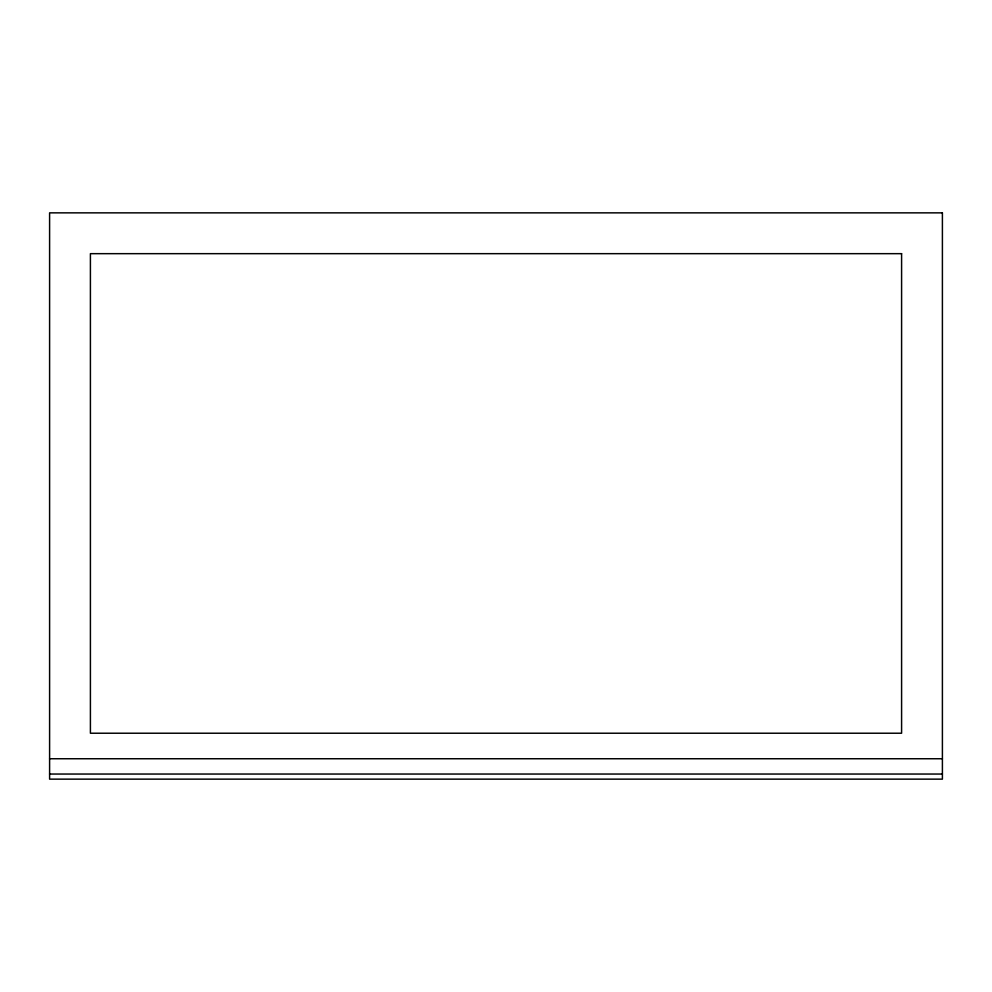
<?xml version="1.0" encoding="UTF-8"?>
<svg xmlns="http://www.w3.org/2000/svg" width="992" height="992" viewBox="0 0 992 992"><rect width="100%" height="100%" fill="white"/><g stroke="black" fill="none" stroke-linecap="round" stroke-linejoin="round"><path stroke-width="1.49" d="M49.6 758.744L942.4 758.744M49.6 774.045L942.4 774.045M942.4 212.858L49.6 212.858L49.6 779.142L942.4 779.142L942.4 212.858M901.592 253.667L90.408 253.667L90.408 733.224L901.592 733.224L901.592 253.667"/></g></svg>
